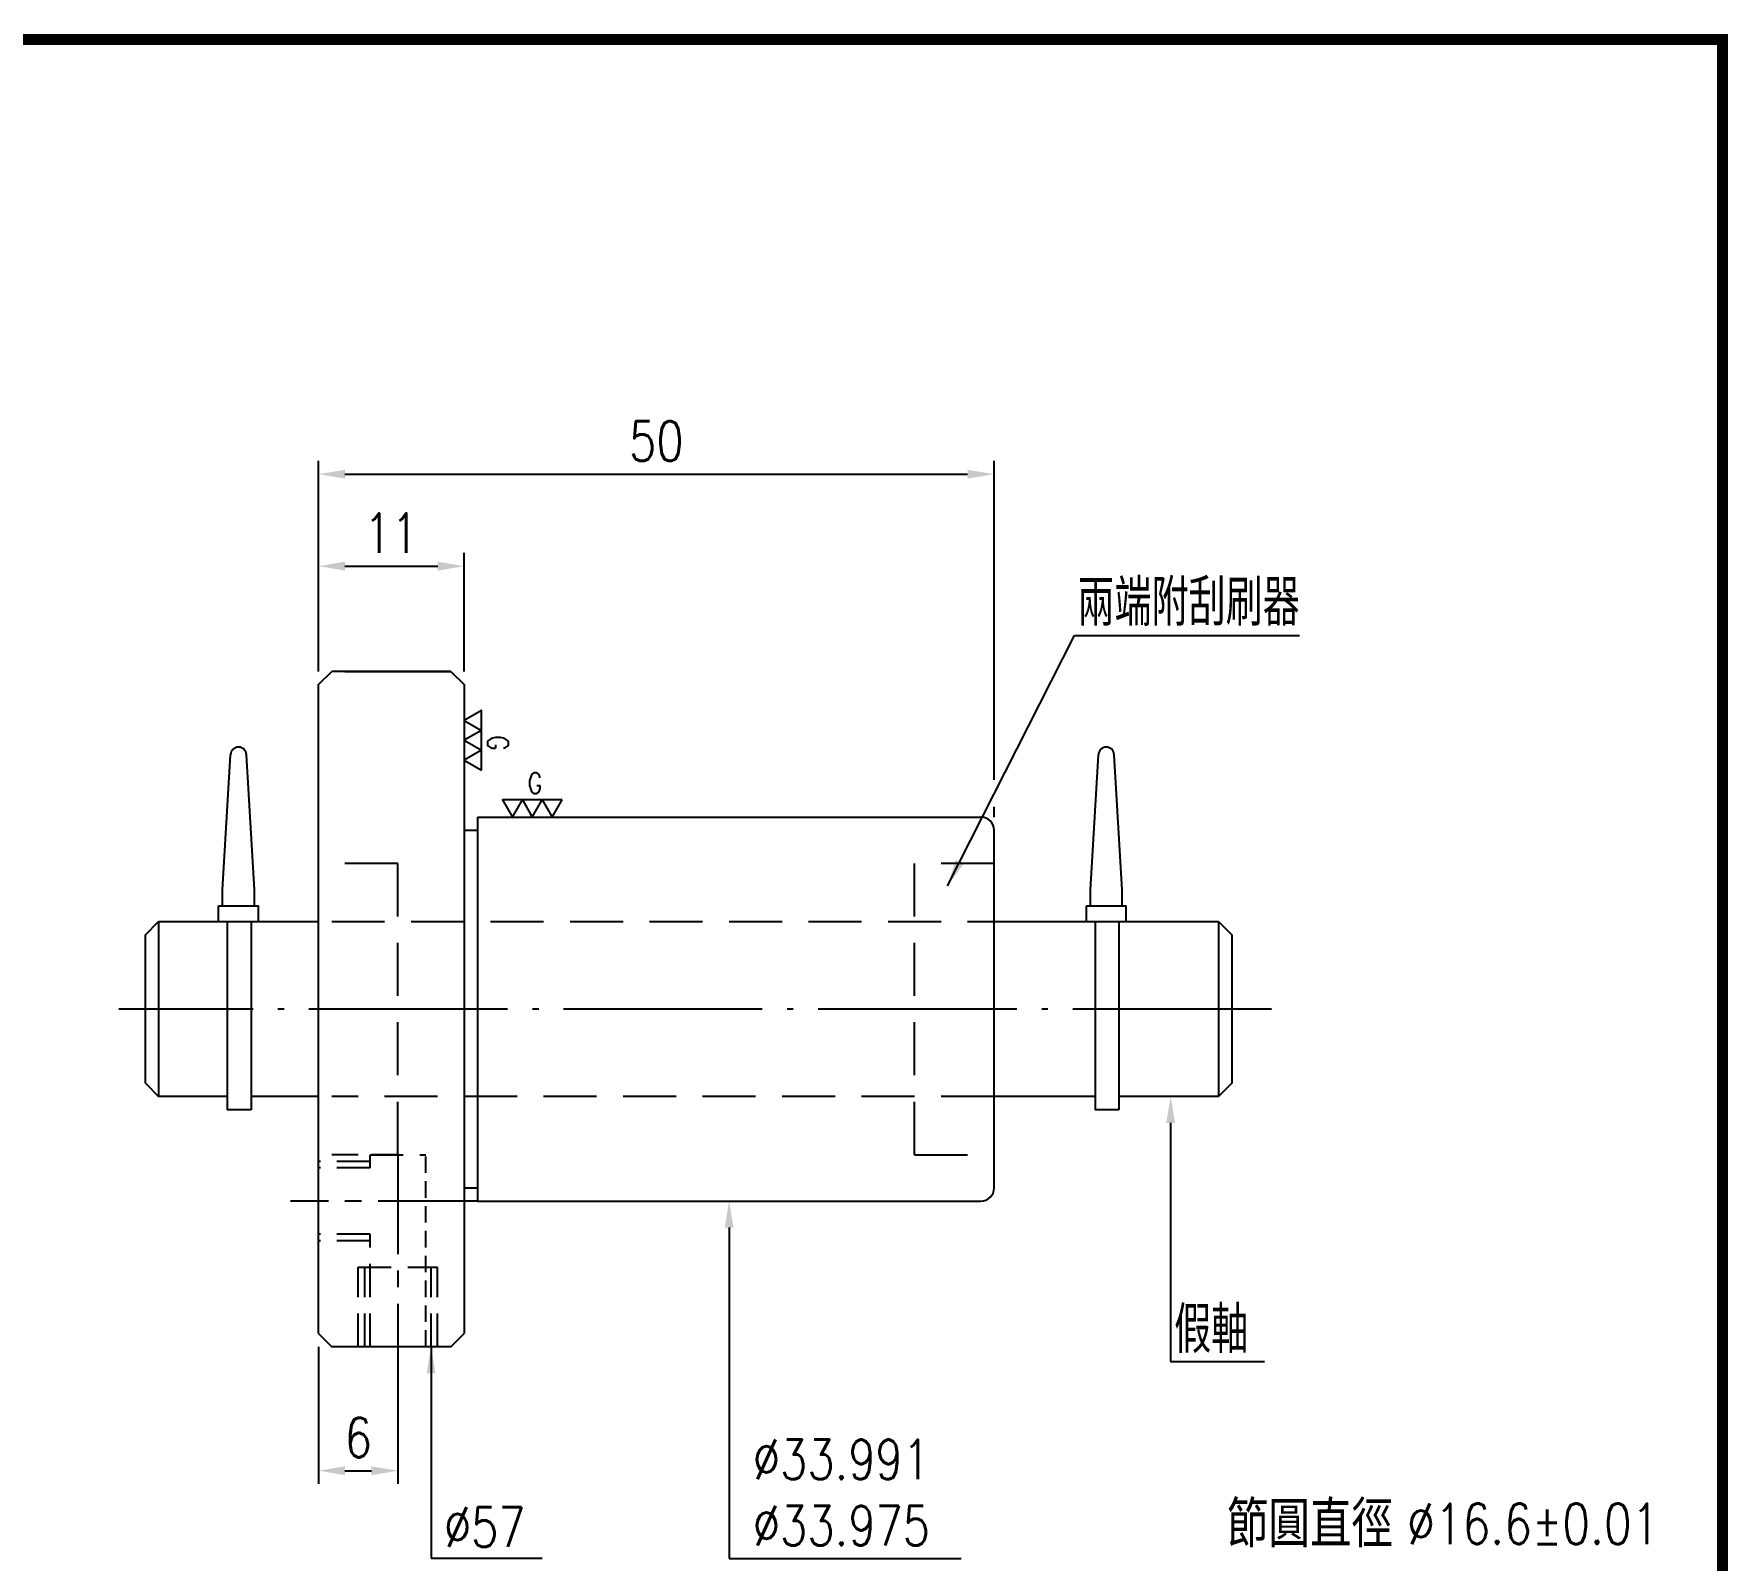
# Model space of a CAD drawing. Header units: millimetres. Extents: x 1167 to 1422, y 250 to 431.
# Drawn here: x 1294.2 to 1422.1, y 315.5 to 430.7 of the extents above; entities that cross this region are included whole.
import ezdxf
from ezdxf.enums import TextEntityAlignment as Align

# ---------------------------------------------------------------- set-up
doc = ezdxf.new("R2010")
doc.units = ezdxf.units.MM
doc.header["$LTSCALE"] = 10
for name, pattern in [('C', [2.5625, 2, -0.25, 0.0625, -0.25]), ('CENTER2', [1.125, 0.75, -0.125, 0.125, -0.125]), ('H', [0.75, 0.5, -0.25]), ('HIDDEN', [0.375, 0.25, -0.125]), ('HIDDEN2', [0.1875, 0.125, -0.0625])]:
    doc.linetypes.add(name, pattern=pattern)
doc.layers.get('0').update_dxf_attribs({"linetype": 'CONTINUOUS'})
doc.layers.get('DEFPOINTS').update_dxf_attribs({"linetype": 'CONTINUOUS'})
for name, color, linetype in [('04', 4, 'CONTINUOUS'), ('05', 5, 'H'), ('C', 5, 'C')]:
    doc.layers.add(name, color=color, linetype=linetype)
doc.styles.add('SIMPLEX', font='SIMPLEX.shx', dxfattribs={"width": 0.8, "height": 3, "bigfont": 'chineset.shx'})
doc.styles.get("Standard").update_dxf_attribs({"font": 'TXT', "width": 0.8, "bigfont": 'CHINESET'})
doc.dimstyles.new('STANDARD$0', dxfattribs={"dimscale": 0, "dimtxt": 3.5, "dimasz": 2, "dimexe": 1, "dimexo": 1, "dimgap": 1, "dimtad": 1, "dimdec": 3, "dimdsep": 46, "dimtxsty": 'SIMPLEX', "dimcen": 0.09, "dimclrd": 6, "dimclre": 6, "dimclrt": 3, "dimadec": 1, "dimazin": 2, "dimtp": -0.1, "dimtm": 0.2, "dimtfac": 1, "dimtdec": 3, "dimtmove": 0, "dimatfit": 3, "dimfxl": 0, "dimtvp": 0.790698, "dimarcsym": 0})
doc.dimstyles.new('STANDARD$7', dxfattribs={"dimscale": 0, "dimtxt": 3.5, "dimasz": 2, "dimexe": 1, "dimexo": 1, "dimgap": 1, "dimtad": 1, "dimdec": 3, "dimrnd": 0.0005, "dimdsep": 46, "dimtxsty": 'SIMPLEX', "dimcen": 0.09, "dimclrd": 6, "dimclre": 6, "dimclrt": 3, "dimadec": 1, "dimazin": 2, "dimtp": -0.1, "dimtm": 0.2, "dimtfac": 1, "dimtdec": 3, "dimtmove": 2, "dimatfit": 3, "dimfxl": 0, "dimtvp": 0.790698, "dimarcsym": 0})

# ---------------------------------------------------------------- blocks, each defined once
blk = doc.blocks.new('lib')
at = {"layer": '04'}
for p, q in [((1.34, 2.32), (-1.34, 2.32)), ((-1.34, 2.32), (0, 0)), ((0, 0), (1.34, 2.32)), ((1.34, 2.32), (2.68, 0)), ((4.02, 2.32), (1.34, 2.32)), ((2.68, 0), (4.02, 2.32))]:
    blk.add_line(p, q, dxfattribs=at)
blk.add_lwpolyline([(-1.34, 2.32), (-4.02, 2.32), (-2.68, 0)], close=True, dxfattribs=at)
at = {"layer": '04', "style": 'SIMPLEX', "width": 0.8}
blk.add_text('G', height=2.8, dxfattribs=at).set_placement((-0.65, 4.57), align=Align.MIDDLE_LEFT)
blk = doc.blocks.new('*D60')
at = {"color": 6, "lineweight": -2}
for p, q in [((1315.68, 382.57), (1315.68, 398.46)), ((1366.68, 374.39), (1366.68, 398.46)), ((1317.68, 397.46), (1364.68, 397.46)), ((1366.68, 371.57), (1366.68, 372.35))]:
    blk.add_line(p, q, dxfattribs=at)
at = {"color": 6}
for points in [[(1317.68, 397.79), (1317.68, 397.12), (1315.68, 397.46)], [(1364.68, 397.79), (1364.68, 397.12), (1366.68, 397.46)]]:
    blk.add_solid(points, dxfattribs=at)
at = {"layer": 'DEFPOINTS', "color": 0}
for p in [(1366.68, 397.46), (1315.68, 381.57), (1366.68, 370.57)]:
    blk.add_point(p, dxfattribs=at)
at = {"color": 3, "insert": (1341.18, 399.96), "char_height": 3, "attachment_point": 5, "style": 'SIMPLEX'}
blk.add_mtext('50', dxfattribs=at)
blk = doc.blocks.new('*D61')
at = {"color": 6, "lineweight": -2}
for p, q in [((1315.68, 382.57), (1315.68, 391.51)), ((1326.68, 382.57), (1326.68, 391.51)), ((1317.68, 390.51), (1324.68, 390.51))]:
    blk.add_line(p, q, dxfattribs=at)
at = {"color": 6}
for points in [[(1317.68, 390.85), (1317.68, 390.18), (1315.68, 390.51)], [(1324.68, 390.85), (1324.68, 390.18), (1326.68, 390.51)]]:
    blk.add_solid(points, dxfattribs=at)
at = {"layer": 'DEFPOINTS', "color": 0}
for p in [(1326.68, 390.51), (1315.68, 381.57), (1326.68, 381.57)]:
    blk.add_point(p, dxfattribs=at)
at = {"color": 3, "insert": (1321.18, 393.01), "char_height": 3, "attachment_point": 5, "style": 'SIMPLEX'}
blk.add_mtext('11', dxfattribs=at)
blk = doc.blocks.new('*D62')
at = {"color": 6, "lineweight": -2}
for p, q in [((1315.68, 331.57), (1315.68, 321.21)), ((1321.68, 330.57), (1321.68, 321.21)), ((1317.68, 322.21), (1319.68, 322.21))]:
    blk.add_line(p, q, dxfattribs=at)
at = {"color": 6}
for points in [[(1317.68, 322.54), (1317.68, 321.88), (1315.68, 322.21)], [(1319.68, 321.88), (1319.68, 322.54), (1321.68, 322.21)]]:
    blk.add_solid(points, dxfattribs=at)
at = {"layer": 'DEFPOINTS', "color": 0}
for p in [(1315.68, 332.57), (1321.68, 331.57), (1321.68, 322.21)]:
    blk.add_point(p, dxfattribs=at)
at = {"color": 3, "insert": (1318.68, 324.71), "char_height": 3, "attachment_point": 5, "style": 'SIMPLEX'}
blk.add_mtext('6', dxfattribs=at)

msp = doc.modelspace()

# ---------------------------------------------------------------- linework, layer by layer
for p, q in [((1315.6759, 381.5702), (1316.6759, 382.5702)), ((1325.6759, 382.5702), (1316.6759, 382.5702)), ((1317.6759, 382.5702), (1325.6759, 382.5702)), ((1325.6759, 382.5702), (1326.6759, 381.5702)), ((1315.6759, 332.5702), (1315.6759, 381.5702)), ((1326.6759, 381.5702), (1326.6759, 332.5702)), ((1308.4451, 366.0702), (1309.0458, 376.2777)), ((1310.8451, 366.0702), (1310.2444, 376.2777)), ((1373.9451, 366.0702), (1374.5458, 376.2777)), ((1376.3451, 366.0702), (1375.7444, 376.2777)), ((1327.6759, 371.5702), (1365.6759, 371.5702)), ((1327.6759, 371.5702), (1327.6759, 342.5702)), ((1326.6759, 370.5702), (1327.6759, 370.5702)), ((1366.6759, 343.5702), (1366.6759, 370.5702)), ((1308.4451, 364.8702), (1308.4451, 366.0702)), ((1310.8451, 364.8702), (1310.8451, 366.0702)), ((1373.9451, 364.8702), (1373.9451, 366.0702)), ((1376.3451, 364.8702), (1376.3451, 366.0702)), ((1308.1451, 364.8702), (1311.1451, 364.8702)), ((1308.1451, 363.6702), (1308.1451, 364.8702)), ((1311.1451, 363.6702), (1311.1451, 364.8702)), ((1373.6451, 364.8702), (1376.6451, 364.8702)), ((1373.6451, 363.6702), (1373.6451, 364.8702)), ((1376.6451, 363.6702), (1376.6451, 364.8702)), ((1302.6143, 362.6702), (1303.6143, 363.6702)), ((1303.6143, 363.6702), (1315.6759, 363.6702)), ((1303.6143, 363.6702), (1303.6143, 350.4702)), ((1308.1451, 363.6702), (1311.1451, 363.6702)), ((1308.7952, 363.6702), (1308.7952, 349.4702)), ((1310.5952, 363.6702), (1310.5952, 349.4702)), ((1366.6759, 363.6702), (1383.6143, 363.6702)), ((1373.6451, 363.6702), (1376.6451, 363.6702)), ((1374.2952, 363.6702), (1374.2952, 349.4702)), ((1376.0952, 363.6702), (1376.0952, 349.4702)), ((1383.6143, 363.6702), (1384.6143, 362.6702)), ((1383.6143, 363.6702), (1383.6143, 350.4702)), ((1302.6143, 351.4702), (1302.6143, 362.6702)), ((1384.6143, 362.6702), (1384.6143, 351.4702)), ((1302.6143, 351.4702), (1303.6143, 350.4702)), ((1308.7952, 350.4702), (1303.6143, 350.4702)), ((1315.6759, 350.4702), (1310.5952, 350.4702)), ((1374.2952, 350.4702), (1366.6759, 350.4702)), ((1383.6143, 350.4702), (1376.0952, 350.4702)), ((1384.6143, 351.4702), (1383.6143, 350.4702)), ((1310.5952, 349.4702), (1308.7952, 349.4702)), ((1376.0952, 349.4702), (1374.2952, 349.4702)), ((1326.6759, 343.5702), (1327.6759, 343.5702)), ((1327.6759, 342.5702), (1365.6759, 342.5702)), ((1315.6759, 332.5702), (1316.6759, 331.5702)), ((1325.6759, 331.5702), (1326.6759, 332.5702)), ((1325.6759, 331.5702), (1316.6759, 331.5702)), ((1325.6759, 331.5702), (1317.6759, 331.5702))]:
    msp.add_line(p, q)
at = {"color": 6}
for p, q in [((1380.0047, 348.4702), (1380.0047, 330.4679)), ((1346.6759, 340.5702), (1346.6759, 315.5907)), ((1380.0047, 330.4679), (1387.0803, 330.4679)), ((1346.6759, 315.5907), (1364.1856, 315.5907))]:
    msp.add_line(p, q, dxfattribs=at)
at = {"color": 5, "linetype": 'HIDDEN'}
for p, q in [((1319.5759, 345.5702), (1315.6759, 345.5702)), ((1319.5759, 346.0702), (1323.7759, 346.0702)), ((1319.5759, 345.0702), (1319.5759, 346.0702)), ((1319.5759, 345.0702), (1315.6759, 345.0702)), ((1319.5759, 340.0702), (1315.6759, 340.0702)), ((1319.5759, 339.5702), (1315.6759, 339.5702)), ((1319.5759, 331.5702), (1319.5759, 340.0702)), ((1318.6759, 331.5702), (1318.6759, 337.5702)), ((1318.6759, 337.5702), (1324.6759, 337.5702)), ((1319.1759, 331.5702), (1319.1759, 337.5702)), ((1324.1759, 331.5702), (1324.1759, 337.5702)), ((1324.6759, 331.5702), (1324.6759, 337.5702))]:
    msp.add_line(p, q, dxfattribs=at)
at = {"color": 1, "linetype": 'CENTER2'}
for p, q in [((1321.6759, 346.0702), (1321.6759, 329.0137)), ((1327.6759, 342.5702), (1313.5712, 342.5702))]:
    msp.add_line(p, q, dxfattribs=at)
at = {"color": 5, "linetype": 'HIDDEN2'}
msp.add_line((1323.7759, 331.5702), (1323.7759, 346.0702), dxfattribs=at)
msp.add_lwpolyline([(1167.1787, 249.9985, 0.8461, 0.8461, 0), (1421.6603, 249.9985, 0.8461, 0.8461, 0), (1421.6603, 430.2834, 0.8461, 0.8461, 0), (1167.1787, 430.2834, 0.8461, 0.8461, 0)], format="xyseb", close=True)
for centre, radius, start, end in [((1309.6451, 376.2489), 0.6, 2.753997, 177.246003), ((1375.1451, 376.2489), 0.6, 2.753997, 177.246003), ((1365.6759, 370.5702), 1, 0, 90), ((1365.6759, 343.5702), 1, 270, 360)]:
    msp.add_arc(centre, radius, start, end)
at = {"color": 6}
for points in [[(1379.6714, 348.4702), (1380.338, 348.4702), (1380.0047, 350.4702)], [(1346.3426, 340.5702), (1347.0093, 340.5702), (1346.6759, 342.5702)]]:
    msp.add_solid(points, dxfattribs=at)
at = {"layer": '05', "ltscale": 0.8}
for p, q in [((1321.6759, 368.0702), (1315.6759, 368.0702)), ((1321.6759, 346.0702), (1321.6759, 368.0702)), ((1360.6759, 346.0702), (1360.6759, 368.0702)), ((1366.6759, 368.0702), (1360.6759, 368.0702)), ((1316.6759, 363.6702), (1366.6759, 363.6702)), ((1366.6759, 350.4702), (1316.6759, 350.4702)), ((1360.6759, 346.0702), (1366.6759, 346.0702))]:
    msp.add_line(p, q, dxfattribs=at)
at = {"layer": '05', "color": 5, "linetype": 'HIDDEN', "ltscale": 0.8}
msp.add_line((1321.6759, 346.0702), (1315.6759, 346.0702), dxfattribs=at)
at = {"layer": 'C', "color": 1, "linetype": 'C', "ltscale": 0.75}
msp.add_line((1387.6143, 357.0702), (1300.6143, 357.0702), dxfattribs=at)

# ---------------------------------------------------------------- block references
at = {"lineweight": 0, "xscale": 0.5599999999999999, "yscale": 0.5599999999999999, "zscale": 0.5599999999999999, "rotation": 270}
msp.add_blockref('lib', (1326.6759, 377.3656), dxfattribs=at)
at = {"lineweight": 0, "xscale": 0.5599999999999999, "yscale": 0.5599999999999999, "zscale": 0.5599999999999999}
msp.add_blockref('lib', (1331.8215, 371.5702), dxfattribs=at)

# ---------------------------------------------------------------- texts
at = {"width": 0.9}
msp.add_text('節圓直徑', height=3.48713, dxfattribs=at).set_placement((1384.2428, 316.4264))
at = {"style": 'SIMPLEX', "width": 0.8}
msp.add_text('%%C16.6%%P0.01', height=3.051241, dxfattribs=at).set_placement((1397.8542, 316.6769))
at = {"color": 3, "char_height": 3.5, "attachment_point": 5, "style": 'SIMPLEX'}
for s, insert in [('兩端附刮刷器', (1381.3586, 387.7555)), ('假軸', (1383.0687, 332.8539))]:
    msp.add_mtext(s, dxfattribs=dict(at, insert=insert))
at = {"color": 3, "char_height": 3, "width": 9.063101, "attachment_point": 1, "style": 'SIMPLEX'}
for s, insert in [('{\\Fromans,chineset|c0;%%C33.991\\P%%C33.975}', (1348.4692, 324.5664)), ('{\\Fromans,chineset|c0;%%C5\\Fromans,chineset|c136;7}', (1325.1498, 319.4563))]:
    msp.add_mtext(s, dxfattribs=dict(at, insert=insert))

# ---------------------------------------------------------------- dimensions: what is measured, and where the dimension line sits
dim = msp.add_linear_dim(base=(1366.6759, 397.4554), p1=(1315.6759, 381.5702), p2=(1366.6759, 370.5702), text='50', dimstyle='STANDARD$0', override={"dimscale": 1})
dim.commit()
dim.dimension.update_dxf_attribs({"geometry": '*D60', "text_midpoint": (1341.1759, 399.9554)})
for base, p1, p2, picture, middle in [((1326.6759, 390.5128), (1315.6759, 381.5702), (1326.6759, 381.5702), '*D61', (1321.1759, 393.0128)), ((1321.6759, 322.2094), (1315.6759, 332.5702), (1321.6759, 331.5702), '*D62', (1318.6759, 324.7094))]:
    dim = msp.add_linear_dim(base=base, p1=p1, p2=p2, dimstyle='STANDARD$0', override={"dimscale": 1})
    dim.commit()
    dim.dimension.update_dxf_attribs({"geometry": picture, "text_midpoint": middle})

# ---------------------------------------------------------------- leaders
at = {"color": 3}
for points, override in [([(1363.1675, 366.3761), (1372.7551, 385.2716), (1389.7192, 385.2716)], {"dimscale": 1, "dimgap": 1, "dimtad": 0, "dimarcsym": 1}), ([(1324.1759, 331.5702), (1324.1759, 315.5997), (1332.5739, 315.5997)], {"dimscale": 1, "dimgap": 1, "dimtad": 0})]:
    msp.add_leader(points, dimstyle='STANDARD$7', override=override, dxfattribs=at)

doc.saveas('drawing.dxf')
